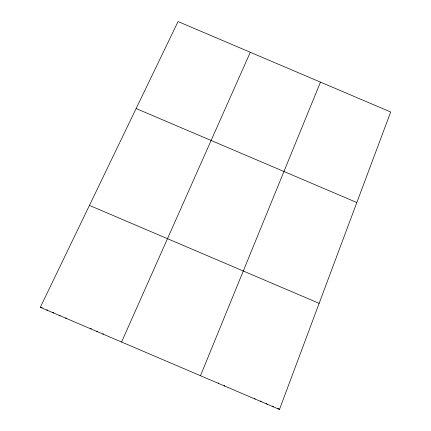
<?xml version="1.0" encoding="UTF-8"?>
<svg xmlns="http://www.w3.org/2000/svg" width="431" height="431" viewBox="0 0 431 431"><rect width="100%" height="100%" fill="white"/><g stroke="black" fill="none" stroke-linecap="round" stroke-linejoin="round"><path stroke-width="0.65" d="M279.471 409.45L390.685 111.995L178.062 21.55L40.315 307.319L279.471 409.45L277.93 408.265M200.49 375.719L320.47 82.127M121.569 342.02L250.303 52.28M102.81 334.009L103.747 333.939M96.56 331.337L97.573 331.304M90.311 328.67L91.404 328.67M65.313 317.992L66.374 318.1M59.063 315.325L60.189 315.454M52.814 312.658L53.999 312.814M46.564 309.986L47.814 310.169M40.315 307.319L42.281 307.632M136.131 108.547L356.83 202.538M89.443 205.409L319.134 303.359M272.424 406.088L273.394 406.853M266.406 403.518L267.317 404.262M260.389 400.949L261.24 401.665M254.371 398.379L255.163 399.068M224.125 385.346L224.788 386.095M218.134 382.787L218.711 383.504"/></g></svg>
